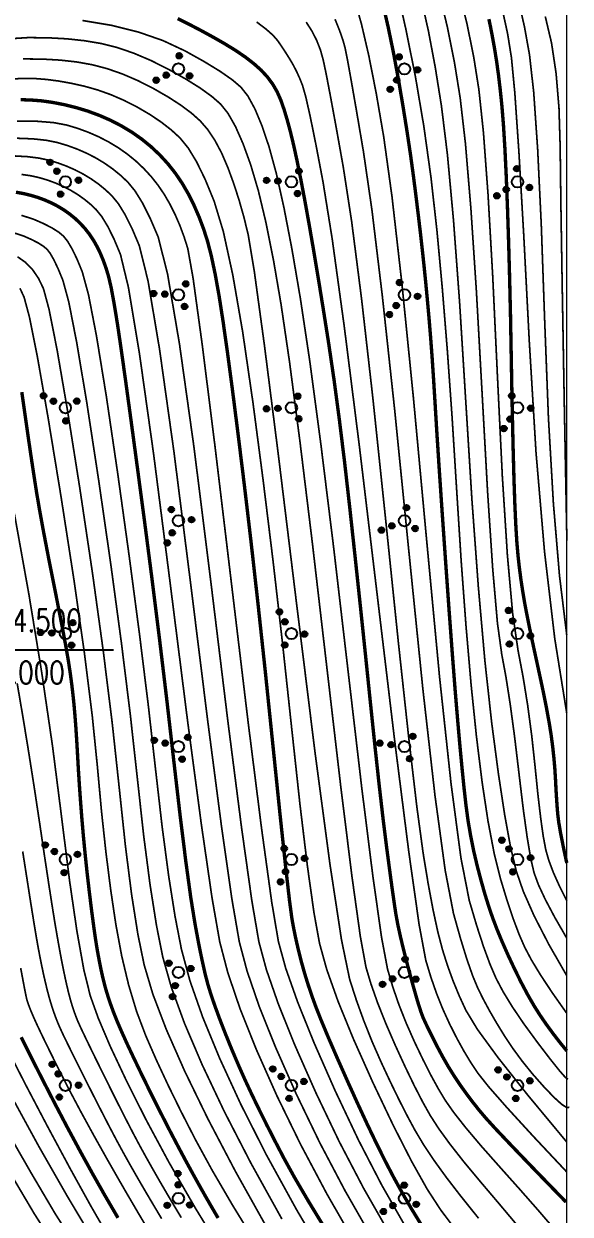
# Model space of a CAD drawing. Extents: x 396500 to 398250, y 1005980 to 1008200.
# Drawn here: x 398226 to 398250.2, y 1008061.8 to 1008114.5 of the extents above; entities that cross this region are included whole.
import ezdxf
from ezdxf.enums import TextEntityAlignment as Align

# ---------------------------------------------------------------- set-up
doc = ezdxf.new("R2010")
doc.units = 0
doc.header["$LTSCALE"] = 0.5
doc.layers.get('0').update_dxf_attribs({"linetype": 'CONTINUOUS'})
for name, color, linetype in [('DGX', 2, 'CONTINUOUS'), ('ZBTZ', 3, 'CONTINUOUS'), ('用地红线', 1, 'CONTINUOUS')]:
    doc.layers.add(name, color=color, linetype=linetype)
doc.layers.add('绘图层', color=6, linetype='CONTINUOUS', lineweight=5)
doc.styles.add('HZ', font='rs.shx', dxfattribs={"width": 0.8, "bigfont": 'hztxt.shx'})

# ---------------------------------------------------------------- blocks, each defined once
blk = doc.blocks.new('*U110')
at = {"linetype": 'Continuous'}
for points in [[(-0.25, 2.2), (-0.24, 2.12), (-0.24, 2.28)], [(-0.24, 2.28), (-0.2, 2.05), (-0.2, 2.35)], [(-0.2, 2.05), (-0.24, 2.28), (-0.24, 2.12)], [(-0.2, 2.35), (-0.15, 2), (-0.15, 2.4)], [(-0.15, 2), (-0.2, 2.35), (-0.2, 2.05)], [(-0.15, 2.4), (-0.08, 1.96), (-0.08, 2.44)], [(-0.08, 1.96), (-0.15, 2.4), (-0.15, 2)], [(-0.08, 2.44), (0, 1.95), (0, 2.45)], [(0, 1.95), (-0.08, 2.44), (-0.08, 1.96)], [(0, 2.45), (0.08, 1.96), (0.08, 2.44)], [(0.08, 1.96), (0, 2.45), (0, 1.95)], [(0.08, 2.44), (0.15, 2), (0.15, 2.4)], [(0.15, 2), (0.08, 2.44), (0.08, 1.96)], [(0.15, 2.4), (0.2, 2.05), (0.2, 2.35)], [(0.2, 2.05), (0.15, 2.4), (0.15, 2)], [(0.2, 2.35), (0.24, 2.12), (0.24, 2.28)], [(0.24, 2.12), (0.2, 2.35), (0.2, 2.05)], [(0.25, 2.2), (0.24, 2.28), (0.24, 2.12)]]:
    blk.add_solid(points, dxfattribs=at)
blk = doc.blocks.new('*U109')
at = {"linetype": 'Continuous'}
for points in [[(-0.25, 1.2), (-0.24, 1.12), (-0.24, 1.28)], [(-0.24, 1.28), (-0.2, 1.05), (-0.2, 1.35)], [(-0.2, 1.05), (-0.24, 1.28), (-0.24, 1.12)], [(-0.2, 1.35), (-0.15, 1), (-0.15, 1.4)], [(-0.15, 1), (-0.2, 1.35), (-0.2, 1.05)], [(-0.15, 1.4), (-0.08, 0.96), (-0.08, 1.44)], [(-0.08, 0.96), (-0.15, 1.4), (-0.15, 1)], [(-0.08, 1.44), (0, 0.95), (0, 1.45)], [(0, 0.95), (-0.08, 1.44), (-0.08, 0.96)], [(0, 1.45), (0.08, 0.96), (0.08, 1.44)], [(0.08, 0.96), (0, 1.45), (0, 0.95)], [(0.08, 1.44), (0.15, 1), (0.15, 1.4)], [(0.15, 1), (0.08, 1.44), (0.08, 0.96)], [(0.15, 1.4), (0.2, 1.05), (0.2, 1.35)], [(0.2, 1.05), (0.15, 1.4), (0.15, 1)], [(0.2, 1.35), (0.24, 1.12), (0.24, 1.28)], [(0.24, 1.12), (0.2, 1.35), (0.2, 1.05)], [(0.25, 1.2), (0.24, 1.28), (0.24, 1.12)]]:
    blk.add_solid(points, dxfattribs=at)
blk = doc.blocks.new('*U108')
at = {"linetype": 'Continuous'}
for points in [[(-1.25, -0.6), (-1.24, -0.68), (-1.24, -0.52)], [(-1.24, -0.52), (-1.2, -0.75), (-1.2, -0.45)], [(-1.2, -0.75), (-1.24, -0.52), (-1.24, -0.68)], [(-1.2, -0.45), (-1.15, -0.8), (-1.15, -0.4)], [(-1.15, -0.8), (-1.2, -0.45), (-1.2, -0.75)], [(-1.15, -0.4), (-1.08, -0.84), (-1.08, -0.36)], [(-1.08, -0.84), (-1.15, -0.4), (-1.15, -0.8)], [(-1.08, -0.36), (-1, -0.85), (-1, -0.35)], [(-1, -0.85), (-1.08, -0.36), (-1.08, -0.84)], [(-1, -0.35), (-0.92, -0.84), (-0.92, -0.36)], [(-0.92, -0.84), (-1, -0.35), (-1, -0.85)], [(-0.92, -0.36), (-0.85, -0.8), (-0.85, -0.4)], [(-0.85, -0.8), (-0.92, -0.36), (-0.92, -0.84)], [(-0.85, -0.4), (-0.8, -0.75), (-0.8, -0.45)], [(-0.8, -0.75), (-0.85, -0.4), (-0.85, -0.8)], [(-0.8, -0.45), (-0.76, -0.68), (-0.76, -0.52)], [(-0.76, -0.68), (-0.8, -0.45), (-0.8, -0.75)], [(-0.75, -0.6), (-0.76, -0.52), (-0.76, -0.68)]]:
    blk.add_solid(points, dxfattribs=at)
blk = doc.blocks.new('*U107')
at = {"linetype": 'Continuous'}
for points in [[(0.75, -0.6), (0.76, -0.68), (0.76, -0.52)], [(0.76, -0.52), (0.8, -0.75), (0.8, -0.45)], [(0.8, -0.75), (0.76, -0.52), (0.76, -0.68)], [(0.8, -0.45), (0.85, -0.8), (0.85, -0.4)], [(0.85, -0.8), (0.8, -0.45), (0.8, -0.75)], [(0.85, -0.4), (0.92, -0.84), (0.92, -0.36)], [(0.92, -0.84), (0.85, -0.4), (0.85, -0.8)], [(0.92, -0.36), (1, -0.85), (1, -0.35)], [(1, -0.85), (0.92, -0.36), (0.92, -0.84)], [(1, -0.35), (1.08, -0.84), (1.08, -0.36)], [(1.08, -0.84), (1, -0.35), (1, -0.85)], [(1.08, -0.36), (1.15, -0.8), (1.15, -0.4)], [(1.15, -0.8), (1.08, -0.36), (1.08, -0.84)], [(1.15, -0.4), (1.2, -0.75), (1.2, -0.45)], [(1.2, -0.75), (1.15, -0.4), (1.15, -0.8)], [(1.2, -0.45), (1.24, -0.68), (1.24, -0.52)], [(1.24, -0.68), (1.2, -0.45), (1.2, -0.75)], [(1.25, -0.6), (1.24, -0.52), (1.24, -0.68)]]:
    blk.add_solid(points, dxfattribs=at)
blk = doc.blocks.new('gc160')
for centre, radius in [((0, 2.2), 0.25), ((0, 1.2), 0.25), ((0, 0), 0.5), ((-1, -0.6), 0.25), ((1, -0.6), 0.25)]:
    blk.add_circle(centre, radius)
at = {"linetype": 'Continuous'}
for name in ['*U110', '*U109', '*U108', '*U107']:
    blk.add_blockref(name, (0, 0), dxfattribs=at)

msp = doc.modelspace()

# ---------------------------------------------------------------- linework, layer by layer
at = {"layer": 'DGX', "linetype": 'Continuous', "const_width": 0.075, "flags": 128}
for points in [[(398250.034, 1008070.65), (398249.404, 1008071.546), (398248.884, 1008072.331), (398248.475, 1008073.006), (398248.176, 1008073.571), (398247.927, 1008074.142), (398247.666, 1008074.835), (398247.393, 1008075.65), (398247.108, 1008076.587), (398246.823, 1008077.73), (398246.55, 1008079.161), (398246.29, 1008080.881), (398246.041, 1008082.888), (398245.804, 1008085.186), (398245.579, 1008087.776), (398245.365, 1008090.658), (398245.163, 1008093.832), (398244.962, 1008097.038), (398244.75, 1008100.017), (398244.527, 1008102.768), (398244.293, 1008105.291), (398244.028, 1008107.656), (398243.71, 1008109.933), (398243.339, 1008112.122), (398242.916, 1008114.223), (398242.494, 1008116.092)], [(398250.034, 1008073.977), (398249.504, 1008074.897), (398249.087, 1008075.685), (398248.781, 1008076.342), (398248.588, 1008076.868), (398248.444, 1008077.49), (398248.284, 1008078.433), (398248.109, 1008079.697), (398247.919, 1008081.283), (398247.723, 1008082.922), (398247.531, 1008084.344), (398247.343, 1008085.55), (398247.159, 1008086.539), (398246.968, 1008087.925), (398246.759, 1008090.316), (398246.533, 1008093.715), (398246.288, 1008098.121), (398246.037, 1008102.619), (398245.792, 1008106.295), (398245.553, 1008109.148), (398245.319, 1008111.179), (398245.062, 1008112.773), (398244.753, 1008114.317), (398244.39, 1008115.811)], [(398250.034, 1008075.641), (398249.705, 1008076.294), (398249.44, 1008076.887), (398249.24, 1008077.421), (398249.105, 1008077.895), (398248.999, 1008078.458), (398248.885, 1008079.26), (398248.762, 1008080.299), (398248.632, 1008081.576), (398248.484, 1008082.944), (398248.309, 1008084.258), (398248.107, 1008085.516), (398247.878, 1008086.719), (398247.64, 1008088.359), (398247.408, 1008090.927), (398247.184, 1008094.425), (398246.968, 1008098.851), (398246.757, 1008103.312), (398246.551, 1008106.912), (398246.348, 1008109.652), (398246.148, 1008111.532), (398245.92, 1008112.977), (398245.63, 1008114.413), (398245.279, 1008115.84)], [(398250.089, 1008067.735), (398249.983, 1008067.802), (398249.722, 1008068.097), (398249.304, 1008068.62), (398248.731, 1008069.371), (398248.128, 1008070.196), (398247.623, 1008070.943), (398247.216, 1008071.611), (398246.906, 1008072.199), (398246.637, 1008072.827), (398246.349, 1008073.61), (398246.044, 1008074.55), (398245.721, 1008075.645), (398245.353, 1008077.527), (398244.915, 1008080.825), (398244.407, 1008085.539), (398243.829, 1008091.669), (398243.25, 1008097.909), (398242.742, 1008102.953), (398242.304, 1008106.802), (398241.937, 1008109.455), (398241.606, 1008111.38), (398241.278, 1008113.045), (398240.952, 1008114.45), (398240.629, 1008115.594)], [(398250.034, 1008072.314), (398249.235, 1008073.712), (398248.596, 1008074.953), (398248.116, 1008076.035), (398247.797, 1008076.96), (398247.549, 1008078.004), (398247.286, 1008079.445), (398247.007, 1008081.282), (398246.713, 1008083.517), (398246.414, 1008086.236), (398246.123, 1008089.525), (398245.839, 1008093.385), (398245.562, 1008097.815), (398245.291, 1008102.165), (398245.022, 1008105.783), (398244.755, 1008108.67), (398244.49, 1008110.825), (398244.215, 1008112.544), (398243.918, 1008114.122), (398243.597, 1008115.558)], [(398250.033, 1008087.399), (398249.713, 1008090.019), (398249.443, 1008093.216), (398249.224, 1008096.99), (398249.056, 1008101.34), (398248.907, 1008105.552), (398248.746, 1008108.914), (398248.572, 1008111.425), (398248.386, 1008113.085), (398248.163, 1008114.325), (398247.878, 1008115.573)], [(398250.147, 1008066.49), (398250.034, 1008066.475), (398249.806, 1008066.624), (398249.464, 1008066.936), (398249.009, 1008067.412), (398248.515, 1008067.972), (398248.059, 1008068.537), (398247.641, 1008069.107), (398247.26, 1008069.682), (398246.916, 1008070.245), (398246.608, 1008070.779), (398246.336, 1008071.285), (398246.101, 1008071.761), (398245.871, 1008072.314), (398245.614, 1008073.051), (398245.331, 1008073.972), (398245.022, 1008075.076), (398244.657, 1008076.977), (398244.205, 1008080.29), (398243.668, 1008085.013), (398243.045, 1008091.148), (398242.42, 1008097.38), (398241.877, 1008102.399), (398241.418, 1008106.202), (398241.042, 1008108.791), (398240.74, 1008110.565), (398240.504, 1008111.921), (398240.334, 1008112.86), (398240.23, 1008113.382), (398240.134, 1008113.733), (398239.985, 1008114.159), (398239.784, 1008114.659)], [(398250.033, 1008083.937), (398249.504, 1008087.23), (398249.051, 1008091.077), (398248.674, 1008095.479), (398248.374, 1008100.436), (398248.129, 1008105.143), (398247.916, 1008108.799), (398247.736, 1008111.401), (398247.588, 1008112.952), (398247.418, 1008114.016), (398247.169, 1008115.158)], [(398250.039, 1008091.58), (398249.92, 1008097.871), (398249.832, 1008102.876), (398249.772, 1008106.595), (398249.742, 1008109.028), (398249.69, 1008110.729), (398249.563, 1008112.255), (398249.361, 1008113.604), (398249.084, 1008114.778)], [(398250.041, 1008063.619), (398248.546, 1008065.212), (398247.39, 1008066.474), (398246.574, 1008067.405), (398246.099, 1008068.005), (398245.792, 1008068.467), (398245.483, 1008068.98), (398245.171, 1008069.547), (398244.858, 1008070.166), (398244.556, 1008070.827), (398244.278, 1008071.519), (398244.026, 1008072.243), (398243.798, 1008072.998), (398243.502, 1008074.586), (398243.045, 1008077.81), (398242.428, 1008082.67), (398241.65, 1008089.167), (398240.856, 1008095.796), (398240.192, 1008101.055), (398239.657, 1008104.944), (398239.251, 1008107.464), (398238.939, 1008109.107), (398238.683, 1008110.367), (398238.485, 1008111.244), (398238.343, 1008111.737), (398238.226, 1008112.031), (398238.101, 1008112.309), (398237.968, 1008112.572), (398237.827, 1008112.819), (398237.682, 1008113.055), (398237.536, 1008113.284), (398237.389, 1008113.504), (398237.242, 1008113.717), (398237.041, 1008113.948), (398236.733, 1008114.221), (398236.318, 1008114.537)], [(398250.034, 1008064.951), (398248.316, 1008067.021), (398246.999, 1008068.683), (398246.084, 1008069.937), (398245.572, 1008070.784), (398245.273, 1008071.434), (398245.001, 1008072.097), (398244.756, 1008072.774), (398244.538, 1008073.464), (398244.331, 1008074.255), (398244.119, 1008075.235), (398243.901, 1008076.403), (398243.678, 1008077.76), (398243.406, 1008079.768), (398243.039, 1008082.892), (398242.579, 1008087.132), (398242.025, 1008092.486), (398241.456, 1008097.898), (398240.954, 1008102.309), (398240.517, 1008105.719), (398240.146, 1008108.128), (398239.838, 1008109.854), (398239.587, 1008111.218), (398239.396, 1008112.219), (398239.262, 1008112.856), (398239.137, 1008113.303), (398238.969, 1008113.731), (398238.759, 1008114.141), (398238.507, 1008114.533)], [(398234.982, 1008059.775), (398233.63, 1008061.987), (398232.437, 1008064.054), (398231.405, 1008065.976), (398230.538, 1008067.705), (398229.84, 1008069.19), (398229.313, 1008070.431), (398228.956, 1008071.429), (398228.673, 1008072.58), (398228.368, 1008074.281), (398228.04, 1008076.532), (398227.689, 1008079.334), (398227.288, 1008082.48), (398226.806, 1008085.767), (398226.244, 1008089.192), (398225.603, 1008092.757)], [(398229.759, 1008060.772), (398228.98, 1008062.125), (398228.079, 1008063.756), (398227.056, 1008065.663), (398226.086, 1008067.513), (398225.341, 1008068.972)], [(398229.364, 1008060.167), (398227.923, 1008062.583), (398226.655, 1008064.807), (398225.611, 1008066.722)], [(398229.068, 1008059.18), (398227.412, 1008061.768), (398226.324, 1008063.614), (398225.411, 1008065.209)], [(398228.063, 1008059.295), (398226.467, 1008061.801), (398225.378, 1008063.644)]]:
    msp.add_lwpolyline(points, dxfattribs=at)
at = {"layer": 'DGX', "color": 3, "linetype": 'Continuous', "lineweight": -2, "const_width": 0.15, "flags": 128}
for points in [[(398250.034, 1008068.987), (398249.718, 1008069.377), (398249.416, 1008069.769), (398249.127, 1008070.165), (398248.853, 1008070.563), (398248.582, 1008070.993), (398248.301, 1008071.482), (398248.011, 1008072.03), (398247.712, 1008072.638), (398247.424, 1008073.255), (398247.17, 1008073.832), (398246.948, 1008074.368), (398246.76, 1008074.864), (398246.588, 1008075.365), (398246.416, 1008075.916), (398246.246, 1008076.517), (398246.075, 1008077.167), (398245.916, 1008077.843), (398245.78, 1008078.518), (398245.666, 1008079.193), (398245.575, 1008079.868), (398245.492, 1008080.608), (398245.404, 1008081.478), (398245.309, 1008082.479), (398245.209, 1008083.61), (398245.097, 1008084.949), (398244.971, 1008086.575), (398244.829, 1008088.488), (398244.672, 1008090.688), (398244.519, 1008092.876), (398244.392, 1008094.755), (398244.29, 1008096.325), (398244.213, 1008097.586), (398244.147, 1008098.654), (398244.081, 1008099.645), (398244.013, 1008100.558), (398243.944, 1008101.395), (398243.873, 1008102.183), (398243.8, 1008102.951), (398243.725, 1008103.698), (398243.647, 1008104.426), (398243.564, 1008105.169), (398243.47, 1008105.965), (398243.366, 1008106.812), (398243.252, 1008107.711), (398243.121, 1008108.671), (398242.967, 1008109.701), (398242.791, 1008110.8), (398242.593, 1008111.969), (398242.372, 1008113.159), (398242.131, 1008114.325), (398241.869, 1008115.465)], [(398250.034, 1008077.304), (398249.881, 1008078.018), (398249.764, 1008078.612), (398249.682, 1008079.088), (398249.637, 1008079.445), (398249.61, 1008079.763), (398249.585, 1008080.125), (398249.56, 1008080.531), (398249.537, 1008080.979), (398249.508, 1008081.454), (398249.467, 1008081.939), (398249.413, 1008082.435), (398249.348, 1008082.94), (398249.257, 1008083.51), (398249.131, 1008084.199), (398248.968, 1008085.009), (398248.768, 1008085.938), (398248.567, 1008086.863), (398248.399, 1008087.661), (398248.263, 1008088.332), (398248.161, 1008088.876), (398248.08, 1008089.363), (398248.005, 1008089.862), (398247.938, 1008090.373), (398247.879, 1008090.897), (398247.826, 1008091.51), (398247.778, 1008092.292), (398247.735, 1008093.241), (398247.697, 1008094.358), (398247.663, 1008095.609), (398247.631, 1008096.96), (398247.602, 1008098.411), (398247.574, 1008099.962), (398247.545, 1008101.556), (398247.508, 1008103.134), (398247.465, 1008104.697), (398247.414, 1008106.245), (398247.358, 1008107.685), (398247.298, 1008108.927), (398247.234, 1008109.969), (398247.166, 1008110.813), (398247.092, 1008111.531), (398247.013, 1008112.197), (398246.928, 1008112.811), (398246.837, 1008113.374), (398246.747, 1008113.874), (398246.665, 1008114.304), (398246.591, 1008114.663)], [(398225.902, 1008069.588), (398226.3, 1008068.793), (398226.815, 1008067.776), (398227.385, 1008066.666), (398227.949, 1008065.59), (398228.508, 1008064.55), (398229.061, 1008063.545), (398229.617, 1008062.564), (398230.183, 1008061.595)]]:
    msp.add_lwpolyline(points, dxfattribs=at)
for points, elevation in [([(398232.824, 1008114.687), (398233.35, 1008114.424), (398233.873, 1008114.151), (398234.391, 1008113.867), (398234.906, 1008113.572), (398235.392, 1008113.274), (398235.822, 1008112.98), (398236.197, 1008112.689), (398236.517, 1008112.402), (398236.791, 1008112.105), (398237.027, 1008111.786), (398237.225, 1008111.443), (398237.386, 1008111.077), (398237.528, 1008110.669), (398237.67, 1008110.199), (398237.813, 1008109.666), (398237.956, 1008109.072), (398238.106, 1008108.382), (398238.271, 1008107.566), (398238.45, 1008106.621), (398238.643, 1008105.549), (398238.847, 1008104.368), (398239.059, 1008103.095), (398239.279, 1008101.731), (398239.508, 1008100.275), (398239.74, 1008098.693), (398239.973, 1008096.95), (398240.207, 1008095.047), (398240.441, 1008092.983), (398240.673, 1008090.845), (398240.9, 1008088.717), (398241.122, 1008086.6), (398241.339, 1008084.493), (398241.545, 1008082.518), (398241.732, 1008080.792), (398241.902, 1008079.317), (398242.054, 1008078.092), (398242.188, 1008077.077), (398242.302, 1008076.233), (398242.397, 1008075.559), (398242.473, 1008075.056), (398242.559, 1008074.584), (398242.685, 1008074.006), (398242.851, 1008073.322), (398243.058, 1008072.531), (398243.266, 1008071.768), (398243.44, 1008071.165), (398243.58, 1008070.725), (398243.685, 1008070.445), (398243.79, 1008070.215), (398243.931, 1008069.922), (398244.107, 1008069.567), (398244.319, 1008069.15), (398244.555, 1008068.708), (398244.801, 1008068.28), (398245.059, 1008067.865), (398245.329, 1008067.463), (398245.605, 1008067.077), (398245.884, 1008066.707), (398246.164, 1008066.354), (398246.447, 1008066.019), (398246.884, 1008065.538), (398247.628, 1008064.752), (398248.678, 1008063.659), (398250, 1008062.296)], 37.5), ([(398243.589, 1008061.305), (398243.169, 1008061.99), (398242.764, 1008062.688), (398242.373, 1008063.398), (398241.996, 1008064.122), (398241.613, 1008064.895), (398241.2, 1008065.758), (398240.759, 1008066.71), (398240.289, 1008067.751), (398239.841, 1008068.763), (398239.467, 1008069.629), (398239.168, 1008070.348), (398238.942, 1008070.92), (398238.761, 1008071.42), (398238.593, 1008071.919), (398238.439, 1008072.417), (398238.3, 1008072.916), (398238.174, 1008073.409), (398238.062, 1008073.891), (398237.964, 1008074.363), (398237.879, 1008074.824), (398237.769, 1008075.645), (398237.592, 1008077.198), (398237.348, 1008079.482), (398237.038, 1008082.496), (398236.702, 1008085.754), (398236.378, 1008088.765), (398236.068, 1008091.531), (398235.771, 1008094.05), (398235.494, 1008096.299), (398235.246, 1008098.252), (398235.025, 1008099.909), (398234.833, 1008101.269), (398234.657, 1008102.401), (398234.483, 1008103.37), (398234.313, 1008104.178), (398234.146, 1008104.823), (398233.969, 1008105.377), (398233.768, 1008105.911), (398233.544, 1008106.427), (398233.297, 1008106.923), (398233.023, 1008107.396), (398232.721, 1008107.842), (398232.39, 1008108.261), (398232.03, 1008108.653), (398231.643, 1008109.018), (398231.232, 1008109.353), (398230.797, 1008109.659), (398230.337, 1008109.936), (398229.856, 1008110.185), (398229.358, 1008110.403), (398228.842, 1008110.593), (398228.309, 1008110.753), (398227.779, 1008110.883), (398227.271, 1008110.981), (398226.786, 1008111.048), (398226.323, 1008111.083), (398225.877, 1008111.097)], 35), ([(398225.67, 1008107.001), (398225.998, 1008106.942), (398226.319, 1008106.865), (398226.633, 1008106.771), (398226.936, 1008106.659), (398227.229, 1008106.531), (398227.512, 1008106.385), (398227.782, 1008106.222), (398228.038, 1008106.041), (398228.28, 1008105.844), (398228.507, 1008105.63), (398228.719, 1008105.399), (398228.914, 1008105.15), (398229.093, 1008104.884), (398229.254, 1008104.601), (398229.401, 1008104.299), (398229.535, 1008103.977), (398229.657, 1008103.635), (398229.766, 1008103.273), (398229.879, 1008102.79), (398230.01, 1008102.085), (398230.161, 1008101.159), (398230.33, 1008100.011), (398230.529, 1008098.589), (398230.768, 1008096.841), (398231.047, 1008094.767), (398231.366, 1008092.366), (398231.7, 1008089.787), (398232.025, 1008087.177), (398232.341, 1008084.538), (398232.647, 1008081.867), (398232.932, 1008079.401), (398233.184, 1008077.372), (398233.402, 1008075.782), (398233.587, 1008074.629), (398233.748, 1008073.761), (398233.897, 1008073.026), (398234.032, 1008072.422), (398234.153, 1008071.951), (398234.289, 1008071.508), (398234.465, 1008070.991), (398234.682, 1008070.399), (398234.94, 1008069.734), (398235.223, 1008069.037), (398235.514, 1008068.354), (398235.812, 1008067.683), (398236.119, 1008067.025), (398236.44, 1008066.362), (398236.782, 1008065.674), (398237.145, 1008064.962), (398237.528, 1008064.226), (398237.994, 1008063.38), (398238.602, 1008062.34), (398239.353, 1008061.105)], 32.5), ([(398234.611, 1008061.589), (398234.347, 1008062.039), (398234.066, 1008062.526), (398233.771, 1008063.049), (398233.46, 1008063.61), (398233.138, 1008064.2), (398232.812, 1008064.813), (398232.479, 1008065.45), (398232.142, 1008066.109), (398231.806, 1008066.775), (398231.48, 1008067.434), (398231.162, 1008068.086), (398230.854, 1008068.73), (398230.571, 1008069.333), (398230.332, 1008069.865), (398230.135, 1008070.323), (398229.982, 1008070.709), (398229.858, 1008071.051), (398229.748, 1008071.378), (398229.652, 1008071.69), (398229.572, 1008071.986), (398229.498, 1008072.291), (398229.424, 1008072.629), (398229.351, 1008073), (398229.276, 1008073.403), (398229.198, 1008073.88), (398229.113, 1008074.472), (398229.019, 1008075.18), (398228.918, 1008076.003), (398228.818, 1008076.867), (398228.73, 1008077.697), (398228.653, 1008078.493), (398228.587, 1008079.256), (398228.53, 1008079.99), (398228.479, 1008080.705), (398228.434, 1008081.398), (398228.396, 1008082.071), (398228.359, 1008082.709), (398228.321, 1008083.295), (398228.28, 1008083.829), (398228.238, 1008084.313), (398228.19, 1008084.773), (398228.135, 1008085.237), (398228.072, 1008085.704), (398228.001, 1008086.176), (398227.903, 1008086.754), (398227.758, 1008087.538), (398227.566, 1008088.529), (398227.328, 1008089.728), (398227.085, 1008090.953), (398226.88, 1008092.026), (398226.712, 1008092.946), (398226.582, 1008093.714), (398226.458, 1008094.51), (398226.307, 1008095.515), (398226.131, 1008096.729), (398225.928, 1008098.151)], 30)]:
    msp.add_lwpolyline(points, dxfattribs=dict(at, elevation=elevation))
at = {"layer": 'DGX', "linetype": 'Continuous', "const_width": 0.075, "flags": 128}
for points, elevation in [([(398228.613, 1008114.602), (398229.901, 1008114.388), (398231.087, 1008114.092), (398232.169, 1008113.716), (398233.148, 1008113.258), (398233.998, 1008112.783), (398234.693, 1008112.358), (398235.234, 1008111.981), (398235.62, 1008111.652), (398235.929, 1008111.26), (398236.24, 1008110.69), (398236.551, 1008109.943), (398236.863, 1008109.02), (398237.185, 1008107.84), (398237.523, 1008106.325), (398237.879, 1008104.475), (398238.252, 1008102.29), (398238.67, 1008099.5), (398239.159, 1008095.833), (398239.72, 1008091.291), (398240.353, 1008085.872), (398240.964, 1008080.65), (398241.46, 1008076.699), (398241.841, 1008074.018), (398242.106, 1008072.608), (398242.336, 1008071.826), (398242.611, 1008071.028), (398242.932, 1008070.216), (398243.298, 1008069.388), (398243.675, 1008068.6), (398244.027, 1008067.905), (398244.357, 1008067.303), (398244.662, 1008066.795), (398245.034, 1008066.263), (398245.561, 1008065.593), (398246.244, 1008064.783), (398247.083, 1008063.835), (398247.955, 1008062.859), (398248.737, 1008061.969), (398249.43, 1008061.164)], 37), ([(398225.241, 1008113.786), (398226.211, 1008113.846), (398227.1, 1008113.837), (398227.934, 1008113.791), (398228.711, 1008113.707), (398229.432, 1008113.586), (398230.14, 1008113.409), (398230.878, 1008113.157), (398231.647, 1008112.83), (398232.445, 1008112.427), (398233.198, 1008112.002), (398233.828, 1008111.607), (398234.336, 1008111.24), (398234.722, 1008110.903), (398235.05, 1008110.492), (398235.381, 1008109.908), (398235.716, 1008109.148), (398236.054, 1008108.213), (398236.394, 1008107.061), (398236.731, 1008105.647), (398237.065, 1008103.972), (398237.397, 1008102.035), (398237.772, 1008099.482), (398238.233, 1008095.958), (398238.782, 1008091.464), (398239.418, 1008085.998), (398240.036, 1008080.703), (398240.531, 1008076.719), (398240.904, 1008074.046), (398241.154, 1008072.685), (398241.377, 1008071.94), (398241.667, 1008071.115), (398242.025, 1008070.212), (398242.451, 1008069.229), (398242.893, 1008068.268), (398243.297, 1008067.431), (398243.665, 1008066.717), (398243.996, 1008066.127), (398244.369, 1008065.547), (398244.862, 1008064.867), (398245.475, 1008064.085), (398246.209, 1008063.202), (398247.044, 1008062.217), (398247.96, 1008061.126)], 36.5), ([(398225.976, 1008112.902), (398226.843, 1008112.894), (398227.645, 1008112.848), (398228.383, 1008112.764), (398229.058, 1008112.642), (398229.708, 1008112.47), (398230.372, 1008112.239), (398231.05, 1008111.948), (398231.742, 1008111.597), (398232.397, 1008111.221), (398232.963, 1008110.855), (398233.439, 1008110.499), (398233.825, 1008110.153), (398234.158, 1008109.768), (398234.472, 1008109.294), (398234.769, 1008108.733), (398235.047, 1008108.084), (398235.305, 1008107.379), (398235.541, 1008106.648), (398235.754, 1008105.893), (398235.945, 1008105.113), (398236.213, 1008103.498), (398236.659, 1008100.238), (398237.282, 1008095.332), (398238.083, 1008088.782), (398238.897, 1008082.213), (398239.559, 1008077.253), (398240.07, 1008073.903), (398240.429, 1008072.162), (398240.729, 1008071.229), (398241.063, 1008070.303), (398241.43, 1008069.383), (398241.831, 1008068.47), (398242.238, 1008067.599), (398242.623, 1008066.807), (398242.987, 1008066.093), (398243.329, 1008065.458), (398243.703, 1008064.831), (398244.162, 1008064.141), (398244.707, 1008063.387), (398245.336, 1008062.57), (398246.134, 1008061.574)], 36), ([(398225.404, 1008112.012), (398226, 1008112.039), (398226.524, 1008112.032), (398227.025, 1008111.993), (398227.552, 1008111.924), (398228.105, 1008111.825), (398228.684, 1008111.697), (398229.275, 1008111.531), (398229.865, 1008111.321), (398230.453, 1008111.066), (398231.04, 1008110.767), (398231.597, 1008110.44), (398232.097, 1008110.104), (398232.541, 1008109.758), (398232.927, 1008109.403), (398233.29, 1008108.958), (398233.663, 1008108.343), (398234.045, 1008107.557), (398234.437, 1008106.601), (398234.842, 1008105.264), (398235.262, 1008103.333), (398235.7, 1008100.808), (398236.153, 1008097.69), (398236.606, 1008094.23), (398237.042, 1008090.681), (398237.46, 1008087.042), (398237.862, 1008083.314), (398238.234, 1008079.885), (398238.565, 1008077.146), (398238.854, 1008075.096), (398239.101, 1008073.735), (398239.418, 1008072.589), (398239.917, 1008071.182), (398240.597, 1008069.514), (398241.459, 1008067.584), (398242.36, 1008065.687), (398243.162, 1008064.113), (398243.862, 1008062.863), (398244.463, 1008061.938), (398245.223, 1008060.931)], 35.5), ([(398242.883, 1008061.235), (398241.851, 1008063.045), (398240.82, 1008065.04), (398239.79, 1008067.22), (398238.86, 1008069.336), (398238.132, 1008071.143), (398237.605, 1008072.639), (398237.279, 1008073.826), (398236.981, 1008075.59), (398236.536, 1008078.819), (398235.943, 1008083.514), (398235.203, 1008089.675), (398234.472, 1008095.772), (398233.906, 1008100.278), (398233.506, 1008103.191), (398233.27, 1008104.512), (398233.106, 1008105.028), (398232.922, 1008105.524), (398232.716, 1008106.001), (398232.488, 1008106.459), (398232.237, 1008106.894), (398231.96, 1008107.304), (398231.656, 1008107.689), (398231.325, 1008108.049), (398230.971, 1008108.383), (398230.593, 1008108.691), (398230.194, 1008108.972), (398229.772, 1008109.226), (398229.331, 1008109.454), (398228.874, 1008109.654), (398228.401, 1008109.828), (398227.911, 1008109.975), (398227.336, 1008110.083), (398226.605, 1008110.141), (398225.717, 1008110.148)], 34.5), ([(398242.154, 1008060.969), (398241.042, 1008062.916), (398239.967, 1008064.975), (398238.93, 1008067.148), (398238.008, 1008069.237), (398237.282, 1008071.046), (398236.75, 1008072.575), (398236.414, 1008073.824), (398236.103, 1008075.643), (398235.647, 1008078.885), (398235.048, 1008083.548), (398234.305, 1008089.634), (398233.547, 1008095.694), (398232.904, 1008100.278), (398232.375, 1008103.386), (398231.961, 1008105.02), (398231.609, 1008105.843), (398231.269, 1008106.522), (398230.939, 1008107.055), (398230.621, 1008107.444), (398230.298, 1008107.748), (398229.955, 1008108.028), (398229.591, 1008108.284), (398229.207, 1008108.516), (398228.805, 1008108.723), (398228.389, 1008108.906), (398227.958, 1008109.064), (398227.513, 1008109.198), (398227.012, 1008109.3), (398226.412, 1008109.364), (398225.713, 1008109.39)], 34), ([(398241.424, 1008060.703), (398240.232, 1008062.786), (398239.114, 1008064.911), (398238.07, 1008067.077), (398237.157, 1008069.139), (398236.432, 1008070.95), (398235.896, 1008072.511), (398235.548, 1008073.822), (398235.224, 1008075.697), (398234.759, 1008078.95), (398234.154, 1008083.583), (398233.407, 1008089.594), (398232.652, 1008095.559), (398232.021, 1008100.054), (398231.512, 1008103.078), (398231.127, 1008104.632), (398230.809, 1008105.384), (398230.501, 1008106.003), (398230.204, 1008106.488), (398229.916, 1008106.839), (398229.625, 1008107.114), (398229.316, 1008107.366), (398228.988, 1008107.596), (398228.642, 1008107.805), (398228.28, 1008107.992), (398227.905, 1008108.157), (398227.516, 1008108.3), (398227.115, 1008108.42), (398226.674, 1008108.514), (398226.164, 1008108.576), (398225.587, 1008108.607)], 33.5), ([(398240.695, 1008060.438), (398239.422, 1008062.656), (398238.261, 1008064.846), (398237.21, 1008067.005), (398236.306, 1008069.04), (398235.583, 1008070.854), (398235.042, 1008072.447), (398234.683, 1008073.82), (398234.345, 1008075.75), (398233.871, 1008079.016), (398233.259, 1008083.617), (398232.509, 1008089.553), (398231.757, 1008095.424), (398231.137, 1008099.83), (398230.649, 1008102.77), (398230.294, 1008104.244), (398230.009, 1008104.925), (398229.733, 1008105.483), (398229.468, 1008105.92), (398229.212, 1008106.235), (398228.953, 1008106.479), (398228.677, 1008106.703), (398228.385, 1008106.909), (398228.077, 1008107.095), (398227.754, 1008107.261), (398227.42, 1008107.408), (398227.074, 1008107.535), (398226.717, 1008107.642), (398226.335, 1008107.728), (398225.917, 1008107.789)], 33), ([(398225.909, 1008105.978), (398226.437, 1008105.811), (398226.891, 1008105.612), (398227.265, 1008105.42), (398227.561, 1008105.233), (398227.777, 1008105.052), (398227.96, 1008104.82), (398228.159, 1008104.481), (398228.374, 1008104.034), (398228.603, 1008103.48), (398228.879, 1008102.465), (398229.232, 1008100.639), (398229.663, 1008098), (398230.171, 1008094.55), (398230.686, 1008090.838), (398231.137, 1008087.416), (398231.524, 1008084.283), (398231.846, 1008081.441), (398232.135, 1008078.92), (398232.422, 1008076.753), (398232.708, 1008074.939), (398232.991, 1008073.48), (398233.367, 1008072.088), (398233.93, 1008070.482), (398234.68, 1008068.659), (398235.617, 1008066.621), (398236.748, 1008064.383), (398238.08, 1008061.961), (398239.612, 1008059.356)], 32), ([(398225.575, 1008105.202), (398225.999, 1008105.066), (398226.358, 1008104.907), (398226.652, 1008104.756), (398226.881, 1008104.611), (398227.046, 1008104.474), (398227.189, 1008104.288), (398227.353, 1008103.998), (398227.539, 1008103.603), (398227.746, 1008103.103), (398228.009, 1008102.133), (398228.361, 1008100.329), (398228.803, 1008097.69), (398229.334, 1008094.216), (398229.873, 1008090.473), (398230.338, 1008087.025), (398230.728, 1008083.872), (398231.044, 1008081.014), (398231.323, 1008078.49), (398231.603, 1008076.336), (398231.884, 1008074.553), (398232.165, 1008073.141), (398232.546, 1008071.794), (398233.126, 1008070.206), (398233.906, 1008068.377), (398234.884, 1008066.307), (398236.061, 1008064.021), (398237.435, 1008061.541)], 31.5), ([(398225.738, 1008104.144), (398226.092, 1008103.896), (398226.402, 1008103.577), (398226.668, 1008103.187), (398226.889, 1008102.726), (398227.138, 1008101.801), (398227.49, 1008100.019), (398227.943, 1008097.38), (398228.497, 1008093.883), (398229.06, 1008090.108), (398229.539, 1008086.634), (398229.933, 1008083.46), (398230.243, 1008080.588), (398230.512, 1008078.06), (398230.784, 1008075.919), (398231.06, 1008074.167), (398231.339, 1008072.802), (398231.725, 1008071.499), (398232.323, 1008069.93), (398233.132, 1008068.095), (398234.152, 1008065.994), (398235.377, 1008063.655), (398236.803, 1008061.103)], 31), ([(398225.846, 1008102.75), (398226.032, 1008102.349), (398226.268, 1008101.469), (398226.619, 1008099.71), (398227.083, 1008097.07), (398227.66, 1008093.55), (398228.237, 1008089.831), (398228.698, 1008086.595), (398229.043, 1008083.842), (398229.273, 1008081.571), (398229.452, 1008079.613), (398229.648, 1008077.797), (398229.86, 1008076.125), (398230.087, 1008074.596), (398230.347, 1008073.193), (398230.655, 1008071.902), (398231.01, 1008070.722), (398231.414, 1008069.653), (398231.871, 1008068.606), (398232.389, 1008067.493), (398232.967, 1008066.313), (398233.605, 1008065.066), (398234.351, 1008063.698), (398235.254, 1008062.15), (398236.313, 1008060.423)], 30.5)]:
    msp.add_lwpolyline(points, dxfattribs=dict(at, elevation=elevation))
at = {"layer": 'DGX', "linetype": 'Continuous', "const_width": 0.075}
for points in [[(398232.983, 1008061.604), (398232.646, 1008062.166), (398232.323, 1008062.713), (398232.013, 1008063.246), (398231.716, 1008063.765), (398231.433, 1008064.269), (398231.164, 1008064.758), (398230.87, 1008065.31), (398230.512, 1008066.003), (398230.091, 1008066.836), (398229.607, 1008067.81), (398229.144, 1008068.75), (398228.789, 1008069.48), (398228.541, 1008070.002), (398228.4, 1008070.315), (398228.315, 1008070.53), (398228.233, 1008070.757), (398228.155, 1008070.997), (398228.08, 1008071.249), (398228.006, 1008071.528), (398227.928, 1008071.85), (398227.847, 1008072.214), (398227.762, 1008072.621), (398227.674, 1008073.07), (398227.583, 1008073.561), (398227.488, 1008074.095), (398227.39, 1008074.671), (398227.274, 1008075.393), (398227.123, 1008076.364), (398226.938, 1008077.585), (398226.72, 1008079.055), (398226.481, 1008080.638), (398226.235, 1008082.201), (398225.983, 1008083.742), (398225.724, 1008085.262)], [(398232.115, 1008061.558), (398231.732, 1008062.199), (398231.372, 1008062.81), (398231.035, 1008063.39), (398230.721, 1008063.94), (398230.431, 1008064.459), (398230.121, 1008065.029), (398229.752, 1008065.732), (398229.323, 1008066.567), (398228.833, 1008067.534), (398228.367, 1008068.465), (398228.007, 1008069.191), (398227.754, 1008069.712), (398227.608, 1008070.028), (398227.517, 1008070.243), (398227.43, 1008070.463), (398227.349, 1008070.686), (398227.272, 1008070.914), (398227.197, 1008071.157), (398227.121, 1008071.424), (398227.045, 1008071.715), (398226.969, 1008072.032), (398226.891, 1008072.373), (398226.814, 1008072.739), (398226.735, 1008073.129), (398226.656, 1008073.545), (398226.565, 1008074.06), (398226.451, 1008074.75), (398226.312, 1008075.616), (398226.15, 1008076.656), (398225.968, 1008077.813)], [(398231.781, 1008060.634), (398231.119, 1008061.742), (398230.446, 1008062.894), (398229.761, 1008064.09), (398229.105, 1008065.26), (398228.519, 1008066.334), (398228.001, 1008067.312), (398227.551, 1008068.194), (398227.173, 1008068.959), (398226.867, 1008069.586), (398226.634, 1008070.075), (398226.473, 1008070.427), (398226.359, 1008070.692), (398226.267, 1008070.922), (398226.196, 1008071.117), (398226.146, 1008071.277), (398226.06, 1008071.693), (398225.88, 1008072.653)]]:
    msp.add_lwpolyline(points, dxfattribs=at)
at = {"layer": '用地红线', "linetype": 'Continuous', "flags": 128}
msp.add_lwpolyline([(398218, 1008084.5), (398219.647, 1008086.736), (398229.98, 1008086.736)], dxfattribs=at)
at = {"layer": '绘图层', "linetype": 'Continuous', "flags": 128}
msp.add_lwpolyline([(397850.03, 1008199.993), (397850.03, 1007799.993), (398250.03, 1007799.993), (398250.03, 1008199.993)], close=True, dxfattribs=at)

# ---------------------------------------------------------------- block references
at = {"layer": 'ZBTZ', "linetype": 'Continuous', "yscale": 0.5}
for p, xscale, rotation in [((398232.855, 1008112.459), 0.4999999999502442, 117.0189519968844), ((398242.855, 1008112.459), 0.5000000000096727, 145.1118503321548), ((398227.855, 1008107.459), 0.4999999999800475, 38.06878871515615), ((398237.855, 1008107.459), 0.5000000000209651, 86.45954771403738), ((398247.855, 1008107.459), 0.5000000000093255, 123.9735099352654), ((398232.855, 1008102.459), 0.500000000042094, 87.15170751284417), ((398242.855, 1008102.459), 0.5000000000027709, 142.656331066029), ((398227.855, 1008097.459), 0.4999999999563265, 61.11880855523265), ((398237.855, 1008097.459), 0.4999999999799195, 92.45826593857095), ((398247.855, 1008097.459), 0.5000000000029479, 146.9191564618162), ((398232.855, 1008092.459), 0.4999999999657928, 153.3079012466236), ((398242.855, 1008092.459), 0.5000000000362126, 112.3111667225274), ((398237.855, 1008087.459), 0.4999999999853515, 28.86196477845892), ((398247.855, 1008087.459), 0.4999999999979078, 21.11636707721874), ((398227.855, 1008087.459), 0.5000000000574149, 87.22861415597892), ((398232.855, 1008082.459), 0.5000000000092406, 75.31907101413526), ((398242.855, 1008082.459), 0.4999999999743659, 82.04840235731139), ((398227.855, 1008077.459), 0.4999999999783283, 54.12030395878067), ((398247.855, 1008077.459), 0.499999999979102, 39.00265510932373), ((398237.855, 1008077.459), 0.4999999999644635, 154.0769676862161), ((398242.855, 1008072.459), 0.5000000000015241, 118.4087649165636), ((398232.855, 1008072.459), 0.4999999999639844, 166.5138706663669), ((398227.855, 1008067.459), 0.4999999999876036, 31.88879054584695), ((398237.855, 1008067.459), 0.5000000000097388, 48.62147892956844), ((398247.855, 1008067.459), 0.4999999999925429, 51.42857142571925), ((398232.855, 1008062.459), 0.5000000000269226, 0.9009064037873314), ((398242.855, 1008062.459), 0.500000000036539, 122.0014038459096)]:
    msp.add_blockref('gc160', p, dxfattribs=dict(at, xscale=xscale, rotation=rotation))

# ---------------------------------------------------------------- texts
at = {"layer": '用地红线', "linetype": 'Continuous', "style": 'HZ', "width": 0.8}
msp.add_text('X 1008084.500', height=1, dxfattribs=at).set_placement((398220.147, 1008087.236), align=Align.BOTTOM_LEFT)
msp.add_text('Y 398218.000', height=1, dxfattribs=at).set_placement((398220.147, 1008086.236), align=Align.TOP_LEFT)

doc.saveas('drawing.dxf')
